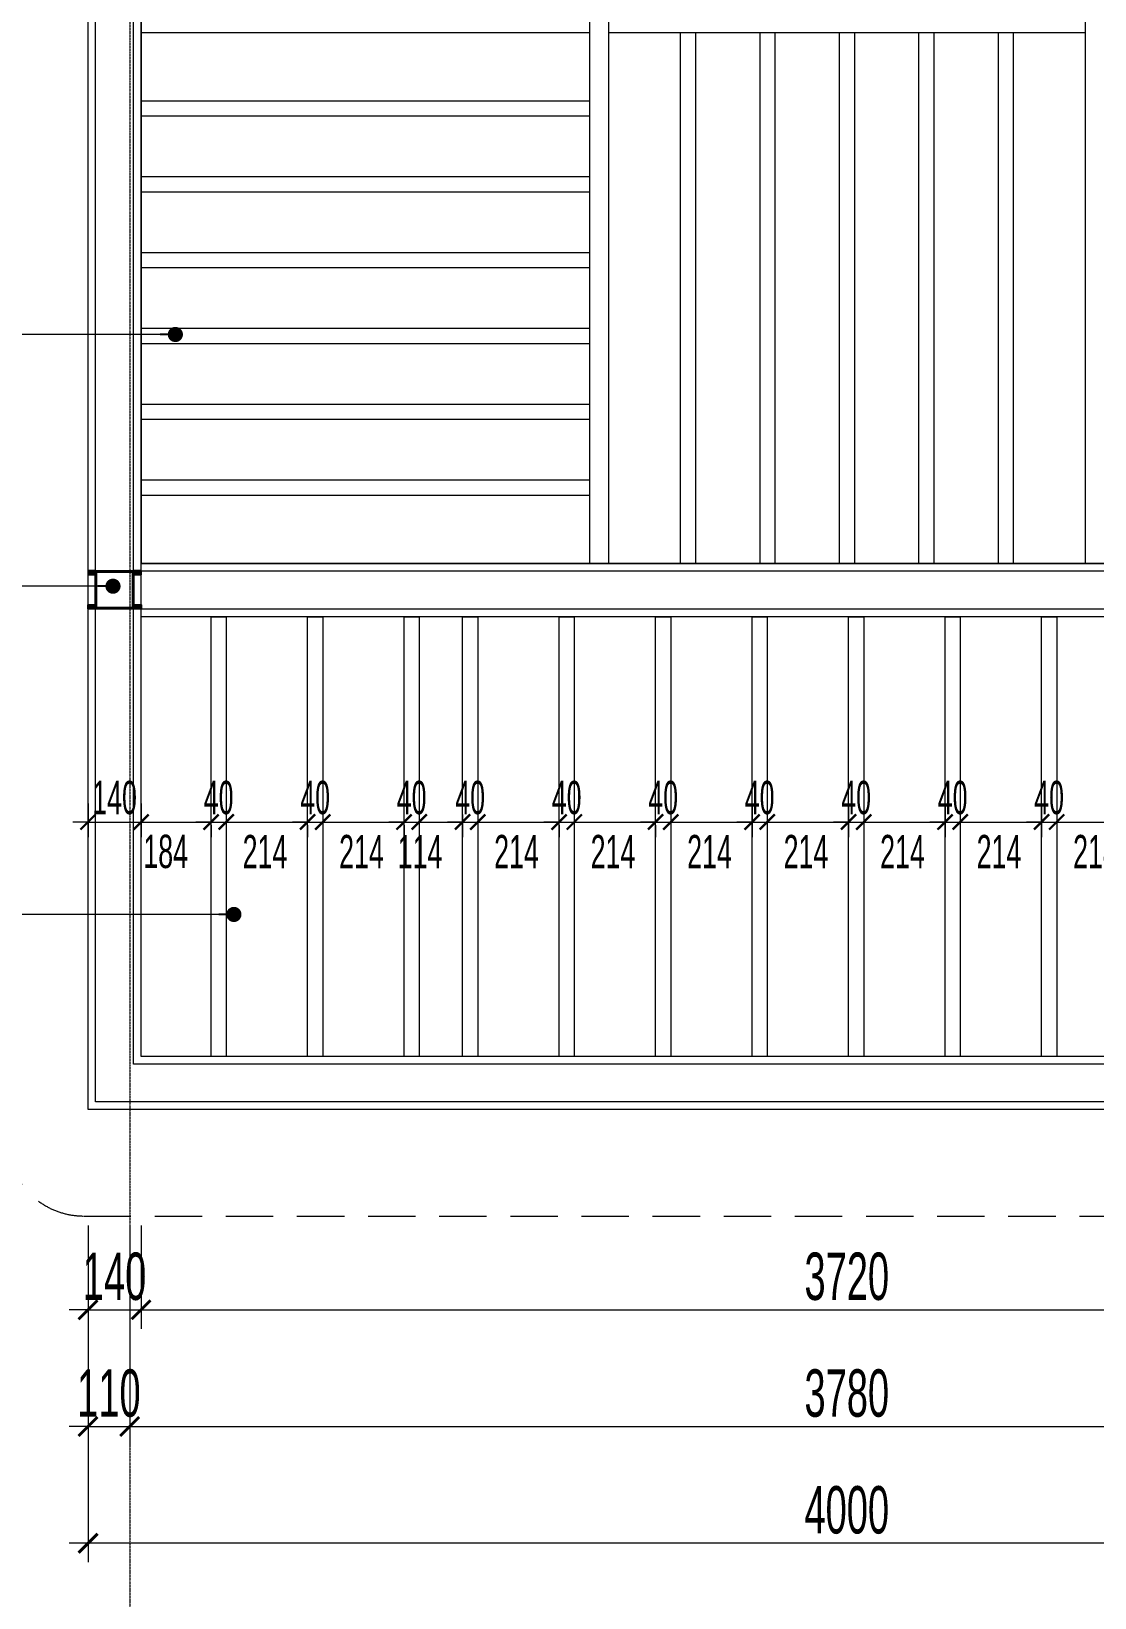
# Model space of a CAD drawing. Header units: millimetres. Extents: x 1336014 to 2939047, y -333549 to -60566.
# Drawn here: x 1406807 to 1409610, y -184396 to -180264 of the extents above; entities that cross this region are included whole.
import ezdxf

# ---------------------------------------------------------------- set-up
doc = ezdxf.new("R2010")
doc.units = ezdxf.units.MM
doc.header["$MEASUREMENT"] = 0
doc.linetypes.add('$1$HIDDEN', pattern=[0.375, 0.25, -0.125])
doc.linetypes.add('CENTER2', pattern=[1.125, 0.75, -0.125, 0.125, -0.125])
for name, color, linetype, lineweight in [('05.Text', 253, 'Continuous', 18), ('08.Dim', 156, 'Continuous', 15), ('09.Hatch', 250, 'Continuous', 5), ('10.truc', 250, 'CENTER2', 20), ('kichthuoc', 1, 'Continuous', 9)]:
    doc.layers.add(name, color=color, linetype=linetype, lineweight=lineweight)
doc.layers.add('3', color=2, linetype='Continuous')
doc.layers.add('NHO', color=8, linetype='Continuous')
doc.styles.add('TT5_Text Dim', font='hoatbif.shx', dxfattribs={"width": 0.6})
doc.dimstyles.new('TT5_Dim 1-40', dxfattribs={"dimscale": 40, "dimtxt": 2.2, "dimasz": 1, "dimexe": 1, "dimexo": 0.5, "dimgap": 0.5, "dimtad": 1, "dimdec": 0, "dimzin": 0, "dimdsep": 46, "dimtxsty": 'TT5_Text Dim', "dimblk": 'ARCHTICK', "dimcen": 0, "dimdle": 1, "dimclrd": 256, "dimclre": 256, "dimclrt": 1, "dimadec": 0, "dimazin": 0, "dimtfac": 0.015, "dimtdec": 0, "dimtix": 1, "dimtmove": 2, "dimatfit": 3, "dimldrblk": 'DOT', "dimfxl": 1, "dimtolj": 1, "dimtzin": 0, "dimlwd": -1, "dimlwe": -1, "dimarcsym": 1})
doc.dimstyles.new('TT5_Dim 1-50', dxfattribs={"dimscale": 50, "dimtxt": 2.5, "dimasz": 1, "dimexe": 1, "dimexo": 0.5, "dimgap": 0.5, "dimtad": 1, "dimdec": 0, "dimzin": 0, "dimdsep": 46, "dimtxsty": 'TT5_Text Dim', "dimblk": 'ARCHTICK', "dimcen": 0, "dimdle": 1, "dimclrd": 256, "dimclre": 256, "dimclrt": 1, "dimadec": 0, "dimazin": 0, "dimtfac": 0.015, "dimtdec": 0, "dimtix": 1, "dimtmove": 2, "dimatfit": 3, "dimldrblk": 'DOT', "dimfxl": 1, "dimtolj": 1, "dimtzin": 0, "dimlwd": -1, "dimlwe": -1, "dimarcsym": 1})

# ---------------------------------------------------------------- blocks, each defined once
blk = doc.blocks.new('_ARCHTICK')
at = {"const_width": 0.15}
blk.add_lwpolyline([(-0.5, -0.5), (0.5, 0.5)], dxfattribs=at)
blk = doc.blocks.new('*D2231')
at = {"layer": '08.Dim', "transparency": 16777216}
for p, q in [((1406956.8, -183414.2), (1406956.8, -183686.5)), ((1407096.8, -183414.2), (1407096.8, -183686.5)), ((1406956.8, -183636.5), (1406906.8, -183636.5)), ((1406956.8, -183636.5), (1407096.8, -183636.5)), ((1407096.8, -183636.5), (1407146.8, -183636.5))]:
    blk.add_line(p, q, dxfattribs=at)
at = {"layer": 'Defpoints', "color": 0, "transparency": 16777216}
for p in [(1406956.8, -183389.2), (1407096.8, -183389.2), (1407096.8, -183636.5)]:
    blk.add_point(p, dxfattribs=at)
at = {"layer": '08.Dim', "transparency": 16777216, "xscale": 50, "yscale": 50, "zscale": 50}
blk.add_blockref('_ARCHTICK', (1406956.8, -183636.5), dxfattribs=at)
at = {"layer": '08.Dim', "transparency": 16777216, "xscale": 50, "yscale": 50, "zscale": 50, "rotation": 180}
blk.add_blockref('_ARCHTICK', (1407096.8, -183636.5), dxfattribs=at)
at = {"layer": '08.Dim', "color": 1, "transparency": 16777216, "insert": (1407026.8, -183549), "char_height": 125, "attachment_point": 5, "style": 'TT5_Text Dim'}
blk.add_mtext('\\A1;140', dxfattribs=at)
blk = doc.blocks.new('_DOT')
blk.add_line((-0.5, 0), (-1, 0))
at = {"const_width": 0.5}
blk.add_lwpolyline([(-0.25, 0, 1), (0.25, 0, 1)], format="xyb", close=True, dxfattribs=at)
blk = doc.blocks.new('DOT')
at = {"layer": 'NHO', "color": 0, "linetype": 'ByBlock'}
blk.add_line((-0.5, 0), (-1, 0), dxfattribs=at)
at = {"layer": 'NHO', "color": 0, "linetype": 'ByBlock', "const_width": 0.5}
blk.add_lwpolyline([(-0.25, 0, 1), (0.25, 0, 1)], format="xyb", close=True, dxfattribs=at)
blk = doc.blocks.new('*D2232')
at = {"layer": '08.Dim', "transparency": 16777216}
for p, q in [((1407096.8, -183414.2), (1407096.8, -183686.5)), ((1410816.8, -183414.2), (1410816.8, -183686.5)), ((1407046.8, -183636.5), (1410866.8, -183636.5))]:
    blk.add_line(p, q, dxfattribs=at)
at = {"layer": 'Defpoints', "color": 0, "transparency": 16777216}
for p in [(1407096.8, -183389.2), (1410816.8, -183389.2), (1410816.8, -183636.5)]:
    blk.add_point(p, dxfattribs=at)
at = {"layer": '08.Dim', "transparency": 16777216, "xscale": 50, "yscale": 50, "zscale": 50, "rotation": 180}
blk.add_blockref('_ARCHTICK', (1407096.8, -183636.5), dxfattribs=at)
at = {"layer": '08.Dim', "transparency": 16777216, "xscale": 50, "yscale": 50, "zscale": 50}
blk.add_blockref('_ARCHTICK', (1410816.8, -183636.5), dxfattribs=at)
at = {"layer": '08.Dim', "color": 1, "transparency": 16777216, "insert": (1408956.8, -183549), "char_height": 125, "attachment_point": 5, "style": 'TT5_Text Dim'}
blk.add_mtext('\\A1;3720', dxfattribs=at)
blk = doc.blocks.new('*D2250')
at = {"layer": '08.Dim', "transparency": 16777216}
for p, q in [((1406956.8, -183414.2), (1406956.8, -183994.5)), ((1407066.8, -183414.2), (1407066.8, -183994.5)), ((1406956.8, -183944.5), (1406906.8, -183944.5)), ((1406956.8, -183944.5), (1407066.8, -183944.5)), ((1407066.8, -183944.5), (1407116.8, -183944.5))]:
    blk.add_line(p, q, dxfattribs=at)
at = {"layer": 'Defpoints', "color": 0, "transparency": 16777216}
for p in [(1406956.8, -183389.2), (1407066.8, -183389.2), (1407066.8, -183944.5)]:
    blk.add_point(p, dxfattribs=at)
at = {"layer": '08.Dim', "transparency": 16777216, "xscale": 50, "yscale": 50, "zscale": 50}
blk.add_blockref('_ARCHTICK', (1406956.8, -183944.5), dxfattribs=at)
at = {"layer": '08.Dim', "transparency": 16777216, "xscale": 50, "yscale": 50, "zscale": 50, "rotation": 180}
blk.add_blockref('_ARCHTICK', (1407066.8, -183944.5), dxfattribs=at)
at = {"layer": '08.Dim', "color": 1, "transparency": 16777216, "insert": (1407011.8, -183857), "char_height": 125, "attachment_point": 5, "style": 'TT5_Text Dim'}
blk.add_mtext('\\A1;110', dxfattribs=at)
blk = doc.blocks.new('*D2251')
at = {"layer": '08.Dim', "transparency": 16777216}
for p, q in [((1407066.8, -183414.2), (1407066.8, -183994.5)), ((1410846.8, -183414.2), (1410846.8, -183994.5)), ((1407016.8, -183944.5), (1410896.8, -183944.5))]:
    blk.add_line(p, q, dxfattribs=at)
at = {"layer": 'Defpoints', "color": 0, "transparency": 16777216}
for p in [(1407066.8, -183389.2), (1410846.8, -183389.2), (1410846.8, -183944.5)]:
    blk.add_point(p, dxfattribs=at)
at = {"layer": '08.Dim', "transparency": 16777216, "xscale": 50, "yscale": 50, "zscale": 50, "rotation": 180}
blk.add_blockref('_ARCHTICK', (1407066.8, -183944.5), dxfattribs=at)
at = {"layer": '08.Dim', "transparency": 16777216, "xscale": 50, "yscale": 50, "zscale": 50}
blk.add_blockref('_ARCHTICK', (1410846.8, -183944.5), dxfattribs=at)
at = {"layer": '08.Dim', "color": 1, "transparency": 16777216, "insert": (1408956.8, -183857), "char_height": 125, "attachment_point": 5, "style": 'TT5_Text Dim'}
blk.add_mtext('\\A1;3780', dxfattribs=at)
blk = doc.blocks.new('*D2253')
at = {"layer": '08.Dim', "transparency": 16777216}
for p, q in [((1406956.8, -183414.2), (1406956.8, -184302.5)), ((1410956.8, -183414.2), (1410956.8, -184302.5)), ((1411006.8, -184252.5), (1406906.8, -184252.5))]:
    blk.add_line(p, q, dxfattribs=at)
at = {"layer": 'Defpoints', "color": 0, "transparency": 16777216}
for p in [(1406956.8, -183389.2), (1410956.8, -183389.2), (1406956.8, -184252.5)]:
    blk.add_point(p, dxfattribs=at)
at = {"layer": '08.Dim', "transparency": 16777216, "xscale": 50, "yscale": 50, "zscale": 50, "rotation": 180}
blk.add_blockref('_ARCHTICK', (1406956.8, -184252.5), dxfattribs=at)
at = {"layer": '08.Dim', "transparency": 16777216, "xscale": 50, "yscale": 50, "zscale": 50}
blk.add_blockref('_ARCHTICK', (1410956.8, -184252.5), dxfattribs=at)
at = {"layer": '08.Dim', "color": 1, "transparency": 16777216, "insert": (1408956.8, -184165), "char_height": 125, "attachment_point": 5, "style": 'TT5_Text Dim'}
blk.add_mtext('\\A1;4000', dxfattribs=at)
blk = doc.blocks.new('*D2254')
at = {"layer": '08.Dim', "transparency": 16777216}
for p, q in [((1406956.8, -182301.5), (1406956.8, -182390)), ((1407096.8, -182301.5), (1407096.8, -182390)), ((1406956.8, -182350), (1406916.8, -182350)), ((1406956.8, -182350), (1407096.8, -182350)), ((1407096.8, -182350), (1407136.8, -182350))]:
    blk.add_line(p, q, dxfattribs=at)
at = {"layer": 'Defpoints', "color": 0, "transparency": 16777216}
for p in [(1406956.8, -182281.5), (1407096.8, -182281.5), (1407096.8, -182350)]:
    blk.add_point(p, dxfattribs=at)
at = {"layer": '08.Dim', "transparency": 16777216, "xscale": 40, "yscale": 40, "zscale": 40}
blk.add_blockref('_ARCHTICK', (1406956.8, -182350), dxfattribs=at)
at = {"layer": '08.Dim', "transparency": 16777216, "xscale": 40, "yscale": 40, "zscale": 40, "rotation": 180}
blk.add_blockref('_ARCHTICK', (1407096.8, -182350), dxfattribs=at)
at = {"layer": '08.Dim', "color": 1, "transparency": 16777216, "insert": (1407026.8, -182286), "char_height": 88, "attachment_point": 5, "style": 'TT5_Text Dim'}
blk.add_mtext('\\A1;140', dxfattribs=at)
blk = doc.blocks.new('*D2255')
at = {"layer": '08.Dim', "transparency": 16777216}
for p, q in [((1407096.8, -182301.5), (1407096.8, -182390)), ((1407056.8, -182350), (1407321.1, -182350)), ((1407281.1, -182358.4), (1407281.1, -182390))]:
    blk.add_line(p, q, dxfattribs=at)
at = {"layer": 'Defpoints', "color": 0, "transparency": 16777216}
for p in [(1407096.8, -182281.5), (1407281.1, -182338.4), (1407281.1, -182350)]:
    blk.add_point(p, dxfattribs=at)
at = {"layer": '08.Dim', "transparency": 16777216, "xscale": 40, "yscale": 40, "zscale": 40, "rotation": 180}
blk.add_blockref('_ARCHTICK', (1407096.8, -182350), dxfattribs=at)
at = {"layer": '08.Dim', "transparency": 16777216, "xscale": 40, "yscale": 40, "zscale": 40}
blk.add_blockref('_ARCHTICK', (1407281.1, -182350), dxfattribs=at)
at = {"layer": '08.Dim', "color": 1, "transparency": 16777216, "insert": (1407161.5, -182428.1), "char_height": 88, "attachment_point": 5, "style": 'TT5_Text Dim'}
blk.add_mtext('\\A1;184', dxfattribs=at)
blk = doc.blocks.new('*D2256')
at = {"layer": '08.Dim', "transparency": 16777216}
for p, q in [((1407281.1, -182350), (1407241.1, -182350)), ((1407281.1, -182350), (1407321.1, -182350)), ((1407281.1, -182358.4), (1407281.1, -182390)), ((1407321.1, -182350), (1407361.1, -182350)), ((1407321.1, -182358.4), (1407321.1, -182390))]:
    blk.add_line(p, q, dxfattribs=at)
at = {"layer": 'Defpoints', "color": 0, "transparency": 16777216}
for p in [(1407281.1, -182338.4), (1407321.1, -182338.4), (1407321.1, -182350)]:
    blk.add_point(p, dxfattribs=at)
at = {"layer": '08.Dim', "transparency": 16777216, "xscale": 40, "yscale": 40, "zscale": 40}
blk.add_blockref('_ARCHTICK', (1407281.1, -182350), dxfattribs=at)
at = {"layer": '08.Dim', "transparency": 16777216, "xscale": 40, "yscale": 40, "zscale": 40, "rotation": 180}
blk.add_blockref('_ARCHTICK', (1407321.1, -182350), dxfattribs=at)
at = {"layer": '08.Dim', "color": 1, "transparency": 16777216, "insert": (1407301.1, -182286), "char_height": 88, "attachment_point": 5, "style": 'TT5_Text Dim'}
blk.add_mtext('\\A1;40', dxfattribs=at)
blk = doc.blocks.new('*D2257')
at = {"layer": '08.Dim', "transparency": 16777216}
for p, q in [((1407281.1, -182350), (1407575.5, -182350)), ((1407321.1, -182358.4), (1407321.1, -182390)), ((1407535.5, -182358.4), (1407535.5, -182390))]:
    blk.add_line(p, q, dxfattribs=at)
at = {"layer": 'Defpoints', "color": 0, "transparency": 16777216}
for p in [(1407321.1, -182338.4), (1407535.5, -182338.4), (1407535.5, -182350)]:
    blk.add_point(p, dxfattribs=at)
at = {"layer": '08.Dim', "transparency": 16777216, "xscale": 40, "yscale": 40, "zscale": 40, "rotation": 180}
blk.add_blockref('_ARCHTICK', (1407321.1, -182350), dxfattribs=at)
at = {"layer": '08.Dim', "transparency": 16777216, "xscale": 40, "yscale": 40, "zscale": 40}
blk.add_blockref('_ARCHTICK', (1407535.5, -182350), dxfattribs=at)
at = {"layer": '08.Dim', "color": 1, "transparency": 16777216, "insert": (1407423.3, -182428.1), "char_height": 88, "attachment_point": 5, "style": 'TT5_Text Dim'}
blk.add_mtext('\\A1;214', dxfattribs=at)
blk = doc.blocks.new('*D2258')
at = {"layer": '08.Dim', "transparency": 16777216}
for p, q in [((1407535.5, -182350), (1407495.5, -182350)), ((1407535.5, -182350), (1407575.5, -182350)), ((1407535.5, -182358.4), (1407535.5, -182390)), ((1407575.5, -182350), (1407615.5, -182350)), ((1407575.5, -182358.4), (1407575.5, -182390))]:
    blk.add_line(p, q, dxfattribs=at)
at = {"layer": 'Defpoints', "color": 0, "transparency": 16777216}
for p in [(1407535.5, -182338.4), (1407575.5, -182338.4), (1407575.5, -182350)]:
    blk.add_point(p, dxfattribs=at)
at = {"layer": '08.Dim', "transparency": 16777216, "xscale": 40, "yscale": 40, "zscale": 40}
blk.add_blockref('_ARCHTICK', (1407535.5, -182350), dxfattribs=at)
at = {"layer": '08.Dim', "transparency": 16777216, "xscale": 40, "yscale": 40, "zscale": 40, "rotation": 180}
blk.add_blockref('_ARCHTICK', (1407575.5, -182350), dxfattribs=at)
at = {"layer": '08.Dim', "color": 1, "transparency": 16777216, "insert": (1407555.5, -182286), "char_height": 88, "attachment_point": 5, "style": 'TT5_Text Dim'}
blk.add_mtext('\\A1;40', dxfattribs=at)
blk = doc.blocks.new('*D2259')
at = {"layer": '08.Dim', "transparency": 16777216}
for p, q in [((1407535.5, -182350), (1407829.8, -182350)), ((1407575.5, -182358.4), (1407575.5, -182390)), ((1407789.8, -182358.4), (1407789.8, -182390))]:
    blk.add_line(p, q, dxfattribs=at)
at = {"layer": 'Defpoints', "color": 0, "transparency": 16777216}
for p in [(1407575.5, -182338.4), (1407789.8, -182338.4), (1407789.8, -182350)]:
    blk.add_point(p, dxfattribs=at)
at = {"layer": '08.Dim', "transparency": 16777216, "xscale": 40, "yscale": 40, "zscale": 40, "rotation": 180}
blk.add_blockref('_ARCHTICK', (1407575.5, -182350), dxfattribs=at)
at = {"layer": '08.Dim', "transparency": 16777216, "xscale": 40, "yscale": 40, "zscale": 40}
blk.add_blockref('_ARCHTICK', (1407789.8, -182350), dxfattribs=at)
at = {"layer": '08.Dim', "color": 1, "transparency": 16777216, "insert": (1407677.6, -182428.1), "char_height": 88, "attachment_point": 5, "style": 'TT5_Text Dim'}
blk.add_mtext('\\A1;214', dxfattribs=at)
blk = doc.blocks.new('*D2260')
at = {"layer": '08.Dim', "transparency": 16777216}
for p, q in [((1407789.8, -182350), (1407749.8, -182350)), ((1407789.8, -182350), (1407829.8, -182350)), ((1407789.8, -182358.4), (1407789.8, -182390)), ((1407829.8, -182330.6), (1407829.8, -182390)), ((1407829.8, -182350), (1407869.8, -182350))]:
    blk.add_line(p, q, dxfattribs=at)
at = {"layer": 'Defpoints', "color": 0, "transparency": 16777216}
for p in [(1407829.8, -182310.6), (1407789.8, -182338.4), (1407829.8, -182350)]:
    blk.add_point(p, dxfattribs=at)
at = {"layer": '08.Dim', "transparency": 16777216, "xscale": 40, "yscale": 40, "zscale": 40}
blk.add_blockref('_ARCHTICK', (1407789.8, -182350), dxfattribs=at)
at = {"layer": '08.Dim', "transparency": 16777216, "xscale": 40, "yscale": 40, "zscale": 40, "rotation": 180}
blk.add_blockref('_ARCHTICK', (1407829.8, -182350), dxfattribs=at)
at = {"layer": '08.Dim', "color": 1, "transparency": 16777216, "insert": (1407809.8, -182286), "char_height": 88, "attachment_point": 5, "style": 'TT5_Text Dim'}
blk.add_mtext('\\A1;40', dxfattribs=at)
blk = doc.blocks.new('*D2261')
at = {"layer": '08.Dim', "transparency": 16777216}
for p, q in [((1407789.8, -182350), (1407984.1, -182350)), ((1407829.8, -182330.6), (1407829.8, -182390)), ((1407944.1, -182330.6), (1407944.1, -182390))]:
    blk.add_line(p, q, dxfattribs=at)
at = {"layer": 'Defpoints', "color": 0, "transparency": 16777216}
for p in [(1407829.8, -182310.6), (1407944.1, -182310.6), (1407944.1, -182350)]:
    blk.add_point(p, dxfattribs=at)
at = {"layer": '08.Dim', "transparency": 16777216, "xscale": 40, "yscale": 40, "zscale": 40, "rotation": 180}
blk.add_blockref('_ARCHTICK', (1407829.8, -182350), dxfattribs=at)
at = {"layer": '08.Dim', "transparency": 16777216, "xscale": 40, "yscale": 40, "zscale": 40}
blk.add_blockref('_ARCHTICK', (1407944.1, -182350), dxfattribs=at)
at = {"layer": '08.Dim', "color": 1, "transparency": 16777216, "insert": (1407832, -182428.1), "char_height": 88, "attachment_point": 5, "style": 'TT5_Text Dim'}
blk.add_mtext('\\A1;114', dxfattribs=at)
blk = doc.blocks.new('*D2262')
at = {"layer": '08.Dim', "transparency": 16777216}
for p, q in [((1407944.1, -182350), (1407904.1, -182350)), ((1407944.1, -182330.6), (1407944.1, -182390)), ((1407944.1, -182350), (1407984.1, -182350)), ((1407984.1, -182330.6), (1407984.1, -182390)), ((1407984.1, -182350), (1408024.1, -182350))]:
    blk.add_line(p, q, dxfattribs=at)
at = {"layer": 'Defpoints', "color": 0, "transparency": 16777216}
for p in [(1407944.1, -182310.6), (1407984.1, -182310.6), (1407984.1, -182350)]:
    blk.add_point(p, dxfattribs=at)
at = {"layer": '08.Dim', "transparency": 16777216, "xscale": 40, "yscale": 40, "zscale": 40}
blk.add_blockref('_ARCHTICK', (1407944.1, -182350), dxfattribs=at)
at = {"layer": '08.Dim', "transparency": 16777216, "xscale": 40, "yscale": 40, "zscale": 40, "rotation": 180}
blk.add_blockref('_ARCHTICK', (1407984.1, -182350), dxfattribs=at)
at = {"layer": '08.Dim', "color": 1, "transparency": 16777216, "insert": (1407964.1, -182286), "char_height": 88, "attachment_point": 5, "style": 'TT5_Text Dim'}
blk.add_mtext('\\A1;40', dxfattribs=at)
blk = doc.blocks.new('*D2263')
at = {"layer": '08.Dim', "transparency": 16777216}
for p, q in [((1407944.1, -182350), (1408238.5, -182350)), ((1407984.1, -182330.6), (1407984.1, -182390)), ((1408198.5, -182358.4), (1408198.5, -182390))]:
    blk.add_line(p, q, dxfattribs=at)
at = {"layer": 'Defpoints', "color": 0, "transparency": 16777216}
for p in [(1407984.1, -182310.6), (1408198.5, -182338.4), (1408198.5, -182350)]:
    blk.add_point(p, dxfattribs=at)
at = {"layer": '08.Dim', "transparency": 16777216, "xscale": 40, "yscale": 40, "zscale": 40, "rotation": 180}
blk.add_blockref('_ARCHTICK', (1407984.1, -182350), dxfattribs=at)
at = {"layer": '08.Dim', "transparency": 16777216, "xscale": 40, "yscale": 40, "zscale": 40}
blk.add_blockref('_ARCHTICK', (1408198.5, -182350), dxfattribs=at)
at = {"layer": '08.Dim', "color": 1, "transparency": 16777216, "insert": (1408086.3, -182428.1), "char_height": 88, "attachment_point": 5, "style": 'TT5_Text Dim'}
blk.add_mtext('\\A1;214', dxfattribs=at)
blk = doc.blocks.new('*D2264')
at = {"layer": '08.Dim', "transparency": 16777216}
for p, q in [((1408198.5, -182350), (1408158.5, -182350)), ((1408198.5, -182350), (1408238.5, -182350)), ((1408198.5, -182358.4), (1408198.5, -182390)), ((1408238.5, -182350), (1408278.5, -182350)), ((1408238.5, -182358.4), (1408238.5, -182390))]:
    blk.add_line(p, q, dxfattribs=at)
at = {"layer": 'Defpoints', "color": 0, "transparency": 16777216}
for p in [(1408198.5, -182338.4), (1408238.5, -182338.4), (1408238.5, -182350)]:
    blk.add_point(p, dxfattribs=at)
at = {"layer": '08.Dim', "transparency": 16777216, "xscale": 40, "yscale": 40, "zscale": 40}
blk.add_blockref('_ARCHTICK', (1408198.5, -182350), dxfattribs=at)
at = {"layer": '08.Dim', "transparency": 16777216, "xscale": 40, "yscale": 40, "zscale": 40, "rotation": 180}
blk.add_blockref('_ARCHTICK', (1408238.5, -182350), dxfattribs=at)
at = {"layer": '08.Dim', "color": 1, "transparency": 16777216, "insert": (1408218.5, -182286), "char_height": 88, "attachment_point": 5, "style": 'TT5_Text Dim'}
blk.add_mtext('\\A1;40', dxfattribs=at)
blk = doc.blocks.new('*D2265')
at = {"layer": '08.Dim', "transparency": 16777216}
for p, q in [((1408198.5, -182350), (1408492.8, -182350)), ((1408238.5, -182358.4), (1408238.5, -182390)), ((1408452.8, -182358.4), (1408452.8, -182390))]:
    blk.add_line(p, q, dxfattribs=at)
at = {"layer": 'Defpoints', "color": 0, "transparency": 16777216}
for p in [(1408238.5, -182338.4), (1408452.8, -182338.4), (1408452.8, -182350)]:
    blk.add_point(p, dxfattribs=at)
at = {"layer": '08.Dim', "transparency": 16777216, "xscale": 40, "yscale": 40, "zscale": 40, "rotation": 180}
blk.add_blockref('_ARCHTICK', (1408238.5, -182350), dxfattribs=at)
at = {"layer": '08.Dim', "transparency": 16777216, "xscale": 40, "yscale": 40, "zscale": 40}
blk.add_blockref('_ARCHTICK', (1408452.8, -182350), dxfattribs=at)
at = {"layer": '08.Dim', "color": 1, "transparency": 16777216, "insert": (1408340.6, -182428.1), "char_height": 88, "attachment_point": 5, "style": 'TT5_Text Dim'}
blk.add_mtext('\\A1;214', dxfattribs=at)
blk = doc.blocks.new('*D2266')
at = {"layer": '08.Dim', "transparency": 16777216}
for p, q in [((1408492.8, -182306.7), (1408492.8, -182390)), ((1408452.8, -182350), (1408412.8, -182350)), ((1408452.8, -182350), (1408492.8, -182350)), ((1408452.8, -182358.4), (1408452.8, -182390)), ((1408492.8, -182350), (1408532.8, -182350))]:
    blk.add_line(p, q, dxfattribs=at)
at = {"layer": 'Defpoints', "color": 0, "transparency": 16777216}
for p in [(1408492.8, -182286.7), (1408452.8, -182338.4), (1408492.8, -182350)]:
    blk.add_point(p, dxfattribs=at)
at = {"layer": '08.Dim', "transparency": 16777216, "xscale": 40, "yscale": 40, "zscale": 40}
blk.add_blockref('_ARCHTICK', (1408452.8, -182350), dxfattribs=at)
at = {"layer": '08.Dim', "transparency": 16777216, "xscale": 40, "yscale": 40, "zscale": 40, "rotation": 180}
blk.add_blockref('_ARCHTICK', (1408492.8, -182350), dxfattribs=at)
at = {"layer": '08.Dim', "color": 1, "transparency": 16777216, "insert": (1408472.8, -182286), "char_height": 88, "attachment_point": 5, "style": 'TT5_Text Dim'}
blk.add_mtext('\\A1;40', dxfattribs=at)
blk = doc.blocks.new('*D2267')
at = {"layer": '08.Dim', "transparency": 16777216}
for p, q in [((1408492.8, -182306.7), (1408492.8, -182390)), ((1408707.1, -182306.7), (1408707.1, -182390)), ((1408452.8, -182350), (1408747.1, -182350))]:
    blk.add_line(p, q, dxfattribs=at)
at = {"layer": 'Defpoints', "color": 0, "transparency": 16777216}
for p in [(1408492.8, -182286.7), (1408707.1, -182286.7), (1408707.1, -182350)]:
    blk.add_point(p, dxfattribs=at)
at = {"layer": '08.Dim', "transparency": 16777216, "xscale": 40, "yscale": 40, "zscale": 40, "rotation": 180}
blk.add_blockref('_ARCHTICK', (1408492.8, -182350), dxfattribs=at)
at = {"layer": '08.Dim', "transparency": 16777216, "xscale": 40, "yscale": 40, "zscale": 40}
blk.add_blockref('_ARCHTICK', (1408707.1, -182350), dxfattribs=at)
at = {"layer": '08.Dim', "color": 1, "transparency": 16777216, "insert": (1408595, -182428.1), "char_height": 88, "attachment_point": 5, "style": 'TT5_Text Dim'}
blk.add_mtext('\\A1;214', dxfattribs=at)
blk = doc.blocks.new('*D2268')
at = {"layer": '08.Dim', "transparency": 16777216}
for p, q in [((1408707.1, -182306.7), (1408707.1, -182390)), ((1408747.1, -182306.7), (1408747.1, -182390)), ((1408707.1, -182350), (1408667.1, -182350)), ((1408707.1, -182350), (1408747.1, -182350)), ((1408747.1, -182350), (1408787.1, -182350))]:
    blk.add_line(p, q, dxfattribs=at)
at = {"layer": 'Defpoints', "color": 0, "transparency": 16777216}
for p in [(1408707.1, -182286.7), (1408747.1, -182286.7), (1408747.1, -182350)]:
    blk.add_point(p, dxfattribs=at)
at = {"layer": '08.Dim', "transparency": 16777216, "xscale": 40, "yscale": 40, "zscale": 40}
blk.add_blockref('_ARCHTICK', (1408707.1, -182350), dxfattribs=at)
at = {"layer": '08.Dim', "transparency": 16777216, "xscale": 40, "yscale": 40, "zscale": 40, "rotation": 180}
blk.add_blockref('_ARCHTICK', (1408747.1, -182350), dxfattribs=at)
at = {"layer": '08.Dim', "color": 1, "transparency": 16777216, "insert": (1408727.1, -182286), "char_height": 88, "attachment_point": 5, "style": 'TT5_Text Dim'}
blk.add_mtext('\\A1;40', dxfattribs=at)
blk = doc.blocks.new('*D2269')
at = {"layer": '08.Dim', "transparency": 16777216}
for p, q in [((1408747.1, -182306.7), (1408747.1, -182390)), ((1408961.5, -182306.7), (1408961.5, -182390)), ((1408707.1, -182350), (1409001.5, -182350))]:
    blk.add_line(p, q, dxfattribs=at)
at = {"layer": 'Defpoints', "color": 0, "transparency": 16777216}
for p in [(1408747.1, -182286.7), (1408961.5, -182286.7), (1408961.5, -182350)]:
    blk.add_point(p, dxfattribs=at)
at = {"layer": '08.Dim', "transparency": 16777216, "xscale": 40, "yscale": 40, "zscale": 40, "rotation": 180}
blk.add_blockref('_ARCHTICK', (1408747.1, -182350), dxfattribs=at)
at = {"layer": '08.Dim', "transparency": 16777216, "xscale": 40, "yscale": 40, "zscale": 40}
blk.add_blockref('_ARCHTICK', (1408961.5, -182350), dxfattribs=at)
at = {"layer": '08.Dim', "color": 1, "transparency": 16777216, "insert": (1408849.3, -182428.1), "char_height": 88, "attachment_point": 5, "style": 'TT5_Text Dim'}
blk.add_mtext('\\A1;214', dxfattribs=at)
blk = doc.blocks.new('*D2270')
at = {"layer": '08.Dim', "transparency": 16777216}
for p, q in [((1408961.5, -182306.7), (1408961.5, -182390)), ((1409001.5, -182306.7), (1409001.5, -182390)), ((1408961.5, -182350), (1408921.5, -182350)), ((1408961.5, -182350), (1409001.5, -182350)), ((1409001.5, -182350), (1409041.5, -182350))]:
    blk.add_line(p, q, dxfattribs=at)
at = {"layer": 'Defpoints', "color": 0, "transparency": 16777216}
for p in [(1408961.5, -182286.7), (1409001.5, -182286.7), (1409001.5, -182350)]:
    blk.add_point(p, dxfattribs=at)
at = {"layer": '08.Dim', "transparency": 16777216, "xscale": 40, "yscale": 40, "zscale": 40}
blk.add_blockref('_ARCHTICK', (1408961.5, -182350), dxfattribs=at)
at = {"layer": '08.Dim', "transparency": 16777216, "xscale": 40, "yscale": 40, "zscale": 40, "rotation": 180}
blk.add_blockref('_ARCHTICK', (1409001.5, -182350), dxfattribs=at)
at = {"layer": '08.Dim', "color": 1, "transparency": 16777216, "insert": (1408981.5, -182286), "char_height": 88, "attachment_point": 5, "style": 'TT5_Text Dim'}
blk.add_mtext('\\A1;40', dxfattribs=at)
blk = doc.blocks.new('*D2271')
at = {"layer": '08.Dim', "transparency": 16777216}
for p, q in [((1409001.5, -182306.7), (1409001.5, -182390)), ((1409215.8, -182306.7), (1409215.8, -182390)), ((1408961.5, -182350), (1409255.8, -182350))]:
    blk.add_line(p, q, dxfattribs=at)
at = {"layer": 'Defpoints', "color": 0, "transparency": 16777216}
for p in [(1409001.5, -182286.7), (1409215.8, -182286.7), (1409215.8, -182350)]:
    blk.add_point(p, dxfattribs=at)
at = {"layer": '08.Dim', "transparency": 16777216, "xscale": 40, "yscale": 40, "zscale": 40, "rotation": 180}
blk.add_blockref('_ARCHTICK', (1409001.5, -182350), dxfattribs=at)
at = {"layer": '08.Dim', "transparency": 16777216, "xscale": 40, "yscale": 40, "zscale": 40}
blk.add_blockref('_ARCHTICK', (1409215.8, -182350), dxfattribs=at)
at = {"layer": '08.Dim', "color": 1, "transparency": 16777216, "insert": (1409103.6, -182428.1), "char_height": 88, "attachment_point": 5, "style": 'TT5_Text Dim'}
blk.add_mtext('\\A1;214', dxfattribs=at)
blk = doc.blocks.new('*D2272')
at = {"layer": '08.Dim', "transparency": 16777216}
for p, q in [((1409215.8, -182306.7), (1409215.8, -182390)), ((1409255.8, -182306.7), (1409255.8, -182390)), ((1409215.8, -182350), (1409175.8, -182350)), ((1409215.8, -182350), (1409255.8, -182350)), ((1409255.8, -182350), (1409295.8, -182350))]:
    blk.add_line(p, q, dxfattribs=at)
at = {"layer": 'Defpoints', "color": 0, "transparency": 16777216}
for p in [(1409215.8, -182286.7), (1409255.8, -182286.7), (1409255.8, -182350)]:
    blk.add_point(p, dxfattribs=at)
at = {"layer": '08.Dim', "transparency": 16777216, "xscale": 40, "yscale": 40, "zscale": 40}
blk.add_blockref('_ARCHTICK', (1409215.8, -182350), dxfattribs=at)
at = {"layer": '08.Dim', "transparency": 16777216, "xscale": 40, "yscale": 40, "zscale": 40, "rotation": 180}
blk.add_blockref('_ARCHTICK', (1409255.8, -182350), dxfattribs=at)
at = {"layer": '08.Dim', "color": 1, "transparency": 16777216, "insert": (1409235.8, -182286), "char_height": 88, "attachment_point": 5, "style": 'TT5_Text Dim'}
blk.add_mtext('\\A1;40', dxfattribs=at)
blk = doc.blocks.new('*D2289')
at = {"layer": '08.Dim', "transparency": 16777216}
for p, q in [((1409255.8, -182306.7), (1409255.8, -182390)), ((1409470.1, -182306.7), (1409470.1, -182390)), ((1409215.8, -182350), (1409510.1, -182350))]:
    blk.add_line(p, q, dxfattribs=at)
at = {"layer": 'Defpoints', "color": 0, "transparency": 16777216}
for p in [(1409255.8, -182286.7), (1409470.1, -182286.7), (1409470.1, -182350)]:
    blk.add_point(p, dxfattribs=at)
at = {"layer": '08.Dim', "transparency": 16777216, "xscale": 40, "yscale": 40, "zscale": 40, "rotation": 180}
blk.add_blockref('_ARCHTICK', (1409255.8, -182350), dxfattribs=at)
at = {"layer": '08.Dim', "transparency": 16777216, "xscale": 40, "yscale": 40, "zscale": 40}
blk.add_blockref('_ARCHTICK', (1409470.1, -182350), dxfattribs=at)
at = {"layer": '08.Dim', "color": 1, "transparency": 16777216, "insert": (1409358, -182428.1), "char_height": 88, "attachment_point": 5, "style": 'TT5_Text Dim'}
blk.add_mtext('\\A1;214', dxfattribs=at)
blk = doc.blocks.new('*D2290')
at = {"layer": '08.Dim', "transparency": 16777216}
for p, q in [((1409470.1, -182306.7), (1409470.1, -182390)), ((1409510.1, -182306.7), (1409510.1, -182390)), ((1409470.1, -182350), (1409430.1, -182350)), ((1409470.1, -182350), (1409510.1, -182350)), ((1409510.1, -182350), (1409550.1, -182350))]:
    blk.add_line(p, q, dxfattribs=at)
at = {"layer": 'Defpoints', "color": 0, "transparency": 16777216}
for p in [(1409470.1, -182286.7), (1409510.1, -182286.7), (1409510.1, -182350)]:
    blk.add_point(p, dxfattribs=at)
at = {"layer": '08.Dim', "transparency": 16777216, "xscale": 40, "yscale": 40, "zscale": 40}
blk.add_blockref('_ARCHTICK', (1409470.1, -182350), dxfattribs=at)
at = {"layer": '08.Dim', "transparency": 16777216, "xscale": 40, "yscale": 40, "zscale": 40, "rotation": 180}
blk.add_blockref('_ARCHTICK', (1409510.1, -182350), dxfattribs=at)
at = {"layer": '08.Dim', "color": 1, "transparency": 16777216, "insert": (1409490.1, -182286), "char_height": 88, "attachment_point": 5, "style": 'TT5_Text Dim'}
blk.add_mtext('\\A1;40', dxfattribs=at)
blk = doc.blocks.new('*D2291')
at = {"layer": '08.Dim', "transparency": 16777216}
for p, q in [((1409510.1, -182306.7), (1409510.1, -182390)), ((1409724.5, -182306.7), (1409724.5, -182390)), ((1409470.1, -182350), (1409764.5, -182350))]:
    blk.add_line(p, q, dxfattribs=at)
at = {"layer": 'Defpoints', "color": 0, "transparency": 16777216}
for p in [(1409510.1, -182286.7), (1409724.5, -182286.7), (1409724.5, -182350)]:
    blk.add_point(p, dxfattribs=at)
at = {"layer": '08.Dim', "transparency": 16777216, "xscale": 40, "yscale": 40, "zscale": 40, "rotation": 180}
blk.add_blockref('_ARCHTICK', (1409510.1, -182350), dxfattribs=at)
at = {"layer": '08.Dim', "transparency": 16777216, "xscale": 40, "yscale": 40, "zscale": 40}
blk.add_blockref('_ARCHTICK', (1409724.5, -182350), dxfattribs=at)
at = {"layer": '08.Dim', "color": 1, "transparency": 16777216, "insert": (1409612.3, -182428.1), "char_height": 88, "attachment_point": 5, "style": 'TT5_Text Dim'}
blk.add_mtext('\\A1;214', dxfattribs=at)

msp = doc.modelspace()

# ---------------------------------------------------------------- hatches: boundary and pattern name
at = {"layer": '09.Hatch'}
h = msp.add_hatch(color=256, dxfattribs=at)
h.dxf.hatch_style = 1
h.paths.add_polyline_path([(1406959.3, -181779.9), (1406974.3, -181779.9), (1406974.3, -181784.9), (1406959.3, -181784.9)], flags=16)
h.paths.add_polyline_path([(1406956.8, -181777.4), (1406976.8, -181777.4), (1406976.8, -181787.4), (1406956.8, -181787.4)])
h.paths.add_polyline_path([(1406974.3, -181689.9), (1406959.3, -181689.9), (1406959.3, -181694.9), (1406974.3, -181694.9)], flags=16)
h.paths.add_polyline_path([(1406976.8, -181687.4), (1406956.8, -181687.4), (1406956.8, -181697.4), (1406976.8, -181697.4)])
h.paths.add_polyline_path([(1407079.3, -181694.9), (1407094.3, -181694.9), (1407094.3, -181689.9), (1407079.3, -181689.9)], flags=16)
h.paths.add_polyline_path([(1407076.8, -181697.4), (1407096.8, -181697.4), (1407096.8, -181687.4), (1407076.8, -181687.4)])
h.paths.add_polyline_path([(1406979.3, -181689.9), (1407074.3, -181689.9), (1407074.3, -181784.9), (1406979.3, -181784.9)], flags=16)
h.paths.add_polyline_path([(1406976.8, -181687.4), (1407076.8, -181687.4), (1407076.8, -181787.4), (1406976.8, -181787.4)])
h.paths.add_polyline_path([(1407079.3, -181779.9), (1407094.3, -181779.9), (1407094.3, -181784.9), (1407079.3, -181784.9)], flags=16)
h.paths.add_polyline_path([(1407076.8, -181777.4), (1407096.8, -181777.4), (1407096.8, -181787.4), (1407076.8, -181787.4)])

# ---------------------------------------------------------------- linework, layer by layer
at = {"layer": '05.Text', "color": 6, "linetype": '$1$HIDDEN', "ltscale": 500}
msp.add_lwpolyline([(1406945, -183389.2), (1410951.6, -183389.2, 0.414214), (1411151.6, -183189.2), (1411151.6, -175067.9, 0.414214), (1410951.6, -174867.9), (1406945, -174867.9, 0.414214), (1406745, -175067.9), (1406745, -183189.2, 0.414214)], format="xyb", close=True, dxfattribs=at)
at = {"layer": '10.truc'}
msp.add_line((1407066.8, -173356.9), (1407066.8, -184437), dxfattribs=at)
at = {"layer": '3', "color": 3}
for points in [[(1406976.8, -181687.4), (1406956.8, -181687.4), (1406956.8, -181697.4), (1406976.8, -181697.4)], [(1406974.3, -181689.9), (1406959.3, -181689.9), (1406959.3, -181694.9), (1406974.3, -181694.9)], [(1406976.8, -181687.4), (1407076.8, -181687.4), (1407076.8, -181787.4), (1406976.8, -181787.4)], [(1406979.3, -181689.9), (1407074.3, -181689.9), (1407074.3, -181784.9), (1406979.3, -181784.9)], [(1407076.8, -181697.4), (1407096.8, -181697.4), (1407096.8, -181687.4), (1407076.8, -181687.4)], [(1407079.3, -181694.9), (1407094.3, -181694.9), (1407094.3, -181689.9), (1407079.3, -181689.9)], [(1406956.8, -181777.4), (1406976.8, -181777.4), (1406976.8, -181787.4), (1406956.8, -181787.4)], [(1406959.3, -181779.9), (1406974.3, -181779.9), (1406974.3, -181784.9), (1406959.3, -181784.9)], [(1407076.8, -181777.4), (1407096.8, -181777.4), (1407096.8, -181787.4), (1407076.8, -181787.4)], [(1407079.3, -181779.9), (1407094.3, -181779.9), (1407094.3, -181784.9), (1407079.3, -181784.9)]]:
    msp.add_lwpolyline(points, close=True, dxfattribs=at)
at = {"layer": 'kichthuoc'}
for p, q in [((1408278.5, -176308.4), (1408278.5, -181668.4)), ((1408328.5, -176308.4), (1408328.5, -181668.4)), ((1409585.1, -176308.4), (1409585.1, -181668.4)), ((1408278.5, -180268.4), (1407096.8, -180268.4)), ((1409585.1, -180268.4), (1408328.5, -180268.4)), ((1408517.9, -180268.4), (1408517.9, -181668.4)), ((1408557.9, -180268.4), (1408557.9, -181668.4)), ((1408727.4, -180268.4), (1408727.4, -181668.4)), ((1408767.4, -180268.4), (1408767.4, -181668.4)), ((1408936.8, -180268.4), (1408936.8, -181668.4)), ((1408976.8, -180268.4), (1408976.8, -181668.4)), ((1409146.2, -180268.4), (1409146.2, -181668.4)), ((1409186.2, -180268.4), (1409186.2, -181668.4)), ((1409355.7, -180268.4), (1409355.7, -181668.4)), ((1409395.7, -180268.4), (1409395.7, -181668.4)), ((1408278.5, -180448.4), (1407096.8, -180448.4)), ((1408278.5, -180488.4), (1407096.8, -180488.4)), ((1408278.5, -180648.4), (1407096.8, -180648.4)), ((1408278.5, -180688.4), (1407096.8, -180688.4)), ((1408278.5, -180848.4), (1407096.8, -180848.4)), ((1408278.5, -180868.4), (1408278.5, -181668.4)), ((1408278.5, -180888.4), (1407096.8, -180888.4)), ((1408278.5, -181048.4), (1407096.8, -181048.4)), ((1408278.5, -181088.4), (1407096.8, -181088.4)), ((1408278.5, -181248.4), (1407096.8, -181248.4)), ((1408278.5, -181288.4), (1407096.8, -181288.4)), ((1408278.5, -181448.4), (1407096.8, -181448.4)), ((1408278.5, -181488.4), (1407096.8, -181488.4)), ((1410816.8, -181668.4), (1407096.8, -181668.4)), ((1410816.8, -181688.4), (1407096.8, -181688.4)), ((1410816.8, -181788.4), (1407096.8, -181788.4)), ((1410816.8, -181808.4), (1407096.8, -181808.4))]:
    msp.add_line(p, q, dxfattribs=at)
for points in [[(1410956.8, -176188.4), (1410956.8, -183108.4), (1406956.8, -183108.4), (1406956.8, -176188.4)], [(1410936.8, -176188.4), (1410936.8, -183088.4), (1406976.8, -183088.4), (1406976.8, -176188.4)], [(1410836.8, -176288.4), (1410836.8, -182988.4), (1407076.8, -182988.4), (1407076.8, -176288.4)], [(1410816.8, -176308.4), (1410816.8, -182968.4), (1407096.8, -182968.4), (1407096.8, -176308.4)], [(1410816.8, -181668.4), (1410816.8, -176308.4), (1407096.8, -176308.4), (1407096.8, -181668.4)], [(1407321.1, -181808.4), (1407321.1, -182968.4), (1407281.1, -182968.4), (1407281.1, -181808.4)], [(1407575.5, -181808.4), (1407575.5, -182968.4), (1407535.5, -182968.4), (1407535.5, -181808.4)], [(1407829.8, -181808.4), (1407829.8, -182968.4), (1407789.8, -182968.4), (1407789.8, -181808.4)], [(1407984.1, -181808.4), (1407984.1, -182968.4), (1407944.1, -182968.4), (1407944.1, -181808.4)], [(1408238.5, -181808.4), (1408238.5, -182968.4), (1408198.5, -182968.4), (1408198.5, -181808.4)], [(1408492.8, -181808.4), (1408492.8, -182968.4), (1408452.8, -182968.4), (1408452.8, -181808.4)], [(1408747.1, -181808.4), (1408747.1, -182968.4), (1408707.1, -182968.4), (1408707.1, -181808.4)], [(1409001.5, -181808.4), (1409001.5, -182968.4), (1408961.5, -182968.4), (1408961.5, -181808.4)], [(1409255.8, -181808.4), (1409255.8, -182968.4), (1409215.8, -182968.4), (1409215.8, -181808.4)], [(1409510.1, -181808.4), (1409510.1, -182968.4), (1409470.1, -182968.4), (1409470.1, -181808.4)]]:
    msp.add_lwpolyline(points, close=True, dxfattribs=at)

# ---------------------------------------------------------------- dimensions: what is measured, and where the dimension line sits
at = {"layer": '08.Dim'}
for base, p1, p2, picture, middle in [((1407096.8, -182350), (1406956.8, -182281.5), (1407096.8, -182281.5), '*D2254', (1407026.8, -182286)), ((1407321.1, -182350), (1407281.1, -182338.4), (1407321.1, -182338.4), '*D2256', (1407301.1, -182286)), ((1407575.5, -182350), (1407535.5, -182338.4), (1407575.5, -182338.4), '*D2258', (1407555.5, -182286)), ((1407829.8, -182350), (1407789.8, -182338.4), (1407829.8, -182310.6), '*D2260', (1407809.8, -182286)), ((1407984.1, -182350), (1407944.1, -182310.6), (1407984.1, -182310.6), '*D2262', (1407964.1, -182286)), ((1408238.5, -182350), (1408198.5, -182338.4), (1408238.5, -182338.4), '*D2264', (1408218.5, -182286)), ((1408492.8, -182350), (1408452.8, -182338.4), (1408492.8, -182286.7), '*D2266', (1408472.8, -182286)), ((1408747.1, -182350), (1408707.1, -182286.7), (1408747.1, -182286.7), '*D2268', (1408727.1, -182286)), ((1409001.5, -182350), (1408961.5, -182286.7), (1409001.5, -182286.7), '*D2270', (1408981.5, -182286)), ((1409255.8, -182350), (1409215.8, -182286.7), (1409255.8, -182286.7), '*D2272', (1409235.8, -182286)), ((1409510.1, -182350), (1409470.1, -182286.7), (1409510.1, -182286.7), '*D2290', (1409490.1, -182286))]:
    dim = msp.add_linear_dim(base=base, p1=p1, p2=p2, dimstyle='TT5_Dim 1-40', dxfattribs=at)
    dim.commit()
    dim.dimension.update_dxf_attribs({"geometry": picture, "text_midpoint": middle})
for base, p1, p2, picture, middle in [((1407281.1, -182350), (1407096.8, -182281.5), (1407281.1, -182338.4), '*D2255', (1407161.5, -182428.1)), ((1407944.1, -182350), (1407829.8, -182310.6), (1407944.1, -182310.6), '*D2261', (1407832, -182428.1)), ((1408198.5, -182350), (1407984.1, -182310.6), (1408198.5, -182338.4), '*D2263', (1408086.3, -182428.1)), ((1408707.1, -182350), (1408492.8, -182286.7), (1408707.1, -182286.7), '*D2267', (1408595, -182428.1)), ((1408961.5, -182350), (1408747.1, -182286.7), (1408961.5, -182286.7), '*D2269', (1408849.3, -182428.1)), ((1409215.8, -182350), (1409001.5, -182286.7), (1409215.8, -182286.7), '*D2271', (1409103.6, -182428.1)), ((1409470.1, -182350), (1409255.8, -182286.7), (1409470.1, -182286.7), '*D2289', (1409358, -182428.1)), ((1409724.5, -182350), (1409510.1, -182286.7), (1409724.5, -182286.7), '*D2291', (1409612.3, -182428.1)), ((1407535.5, -182350), (1407321.1, -182338.4), (1407535.5, -182338.4), '*D2257', (1407423.3, -182428.1)), ((1407789.8, -182350), (1407575.5, -182338.4), (1407789.8, -182338.4), '*D2259', (1407677.6, -182428.1)), ((1408452.8, -182350), (1408238.5, -182338.4), (1408452.8, -182338.4), '*D2265', (1408340.6, -182428.1))]:
    dim = msp.add_linear_dim(base=base, p1=p1, p2=p2, dimstyle='TT5_Dim 1-40', dxfattribs=at)
    dim.commit()
    dim.dimension.update_dxf_attribs({"geometry": picture, "text_midpoint": middle, "dimtype": 160})
for base, p1, p2, picture, middle in [((1407066.8, -183944.5), (1406956.8, -183389.2), (1407066.8, -183389.2), '*D2250', (1407011.8, -183857)), ((1407096.8, -183636.5), (1406956.8, -183389.2), (1407096.8, -183389.2), '*D2231', (1407026.8, -183549)), ((1406956.8, -184252.5), (1410956.8, -183389.2), (1406956.8, -183389.2), '*D2253', (1408956.8, -184165)), ((1410846.8, -183944.5), (1407066.8, -183389.2), (1410846.8, -183389.2), '*D2251', (1408956.8, -183857)), ((1410816.8, -183636.5), (1407096.8, -183389.2), (1410816.8, -183389.2), '*D2232', (1408956.8, -183549))]:
    dim = msp.add_linear_dim(base=base, p1=p1, p2=p2, dimstyle='TT5_Dim 1-50', override={"dimldrblk": 'DOT'}, dxfattribs=at)
    dim.commit()
    dim.dimension.update_dxf_attribs({"geometry": picture, "text_midpoint": middle})

# ---------------------------------------------------------------- leaders
for points in [[(1407187, -181064.1), (1404133.4, -181064.1)], [(1407022.6, -181728.1), (1404133.4, -181728.1)], [(1407341.3, -182593.8), (1404133.4, -182593.8)]]:
    msp.add_leader(points, dimstyle='TT5_Dim 1-40', dxfattribs=at)

doc.saveas('drawing.dxf')
